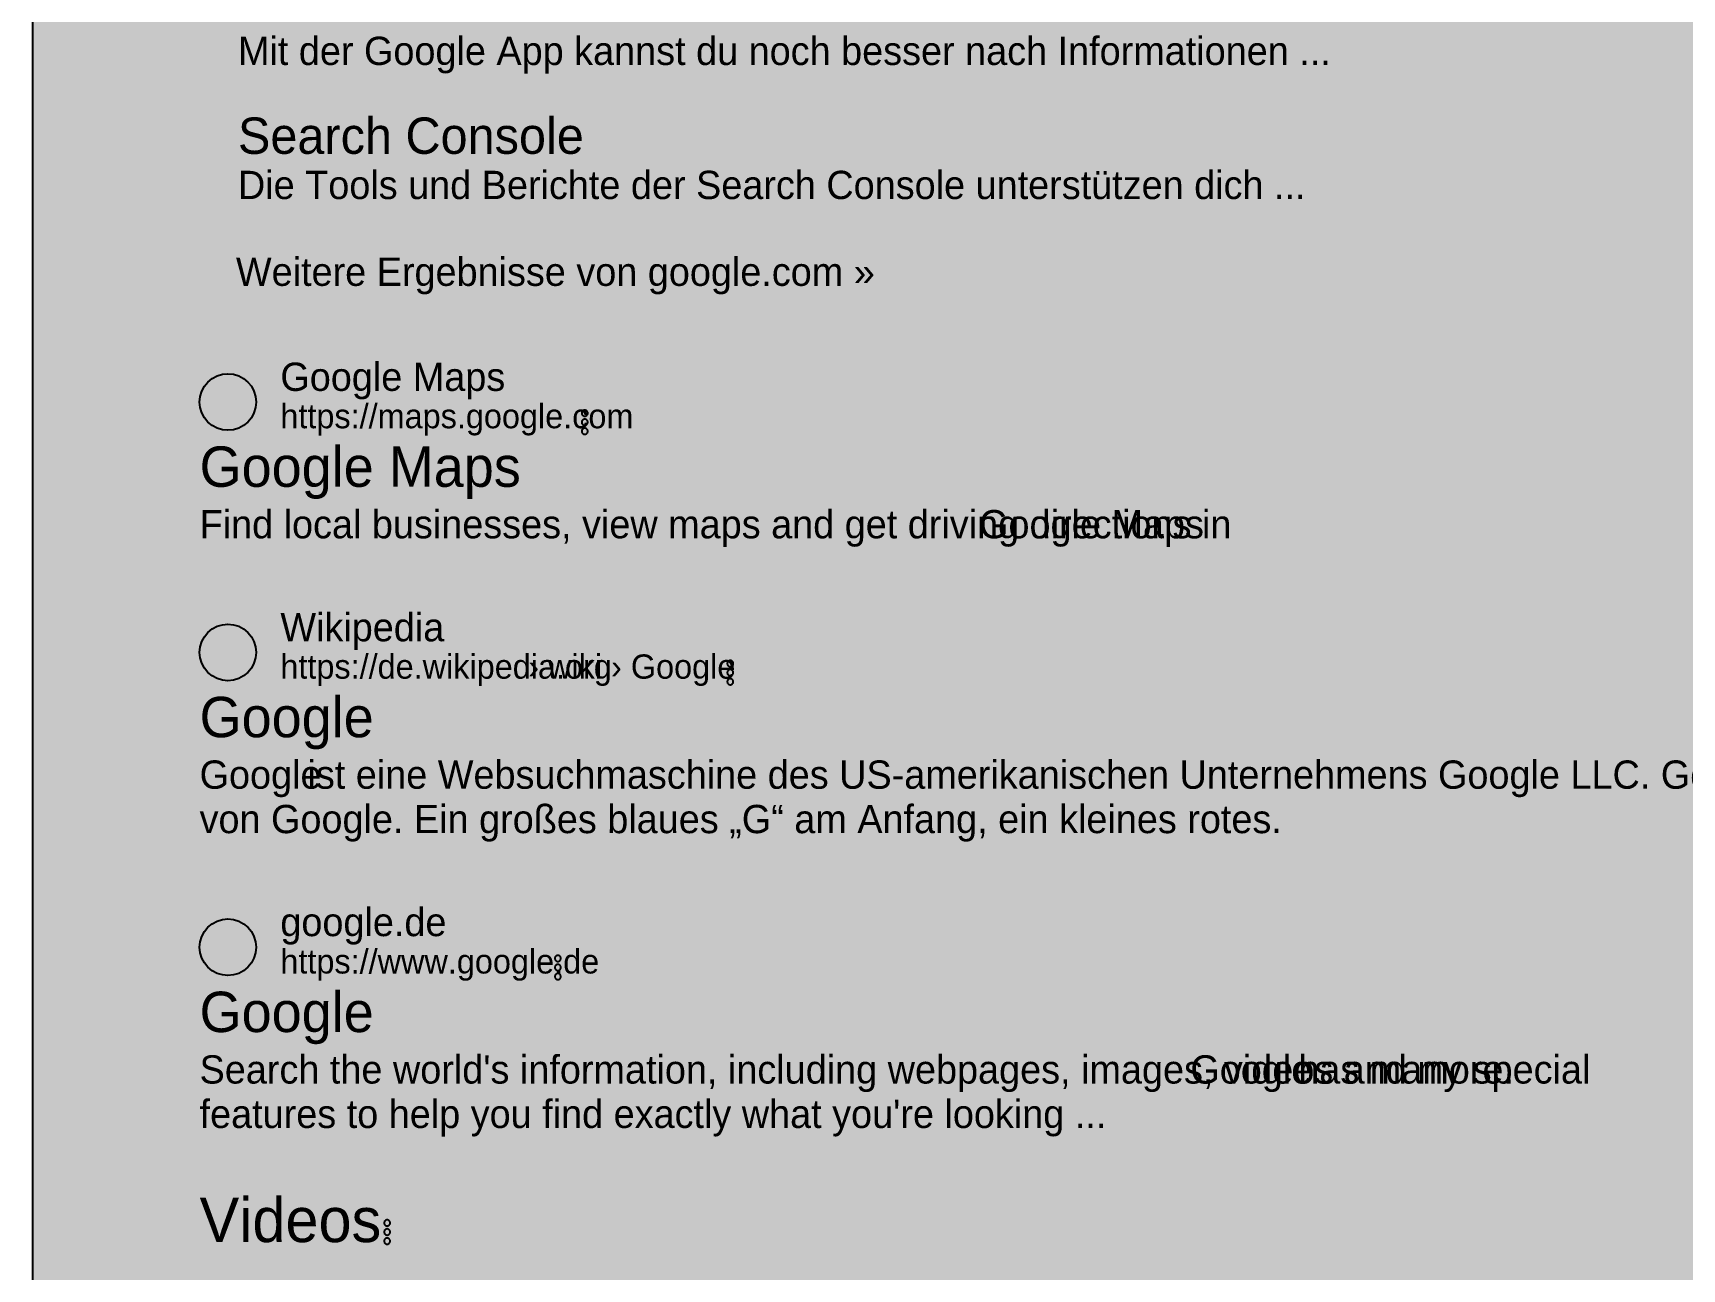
# Model space of a CAD drawing. Extents: x 0 to 1265, y 1 to 2486.
# Drawn here: x 0 to 817, y 1274 to 1886 of the extents above; entities that cross this region are included whole.
import ezdxf

# ---------------------------------------------------------------- set-up
doc = ezdxf.new("R2010")
doc.units = 0

msp = doc.modelspace()

# ---------------------------------------------------------------- hatches: boundary and pattern name
at = {"true_color": 0x1f1f1f}
msp.add_hatch(color=256, dxfattribs=at).paths.add_polyline_path([(0, 2486), (1265, 2486), (1265, 0.66), (0, 0.66)], flags=0)
at = {"true_color": 0xffffff}
for points in [[(96.5, 1717.66), (96.5, 1717.66), (96.5, 1717.66), (99.23, 1717.39), (101.86, 1716.59), (104.28, 1715.3), (106.4, 1713.56), (108.14, 1711.43), (109.43, 1709.01), (110.23, 1706.39), (110.5, 1703.66), (110.5, 1703.66), (110.5, 1703.66), (110.23, 1700.92), (109.43, 1698.3), (108.14, 1695.88), (106.4, 1693.76), (104.28, 1692.02), (101.86, 1690.72), (99.23, 1689.93), (96.5, 1689.66), (96.5, 1689.66), (96.5, 1689.66), (93.77, 1689.93), (91.14, 1690.72), (88.72, 1692.02), (86.6, 1693.76), (84.86, 1695.88), (83.57, 1698.3), (82.77, 1700.92), (82.5, 1703.66), (82.5, 1703.66), (82.5, 1703.66), (82.77, 1706.39), (83.57, 1709.01), (84.86, 1711.43), (86.6, 1713.56), (88.72, 1715.3), (91.14, 1716.59), (93.77, 1717.39), (96.5, 1717.66)], [(96.5, 1593.66), (96.5, 1593.66), (96.5, 1593.66), (99.23, 1593.39), (101.86, 1592.59), (104.28, 1591.3), (106.4, 1589.56), (108.14, 1587.43), (109.43, 1585.01), (110.23, 1582.39), (110.5, 1579.66), (110.5, 1579.66), (110.5, 1579.66), (110.23, 1576.92), (109.43, 1574.3), (108.14, 1571.88), (106.4, 1569.76), (104.28, 1568.02), (101.86, 1566.72), (99.23, 1565.93), (96.5, 1565.66), (96.5, 1565.66), (96.5, 1565.66), (93.77, 1565.93), (91.14, 1566.72), (88.72, 1568.02), (86.6, 1569.76), (84.86, 1571.88), (83.57, 1574.3), (82.77, 1576.92), (82.5, 1579.66), (82.5, 1579.66), (82.5, 1579.66), (82.77, 1582.39), (83.57, 1585.01), (84.86, 1587.43), (86.6, 1589.56), (88.72, 1591.3), (91.14, 1592.59), (93.77, 1593.39), (96.5, 1593.66)], [(96.5, 1447.66), (96.5, 1447.66), (96.5, 1447.66), (99.23, 1447.39), (101.86, 1446.59), (104.28, 1445.3), (106.4, 1443.56), (108.14, 1441.43), (109.43, 1439.01), (110.23, 1436.39), (110.5, 1433.66), (110.5, 1433.66), (110.5, 1433.66), (110.23, 1430.92), (109.43, 1428.3), (108.14, 1425.88), (106.4, 1423.76), (104.28, 1422.02), (101.86, 1420.72), (99.23, 1419.93), (96.5, 1419.66), (96.5, 1419.66), (96.5, 1419.66), (93.77, 1419.93), (91.14, 1420.72), (88.72, 1422.02), (86.6, 1423.76), (84.86, 1425.88), (83.57, 1428.3), (82.77, 1430.92), (82.5, 1433.66), (82.5, 1433.66), (82.5, 1433.66), (82.77, 1436.39), (83.57, 1439.01), (84.86, 1441.43), (86.6, 1443.56), (88.72, 1445.3), (91.14, 1446.59), (93.77, 1447.39), (96.5, 1447.66)]]:
    msp.add_hatch(color=256, dxfattribs=at).paths.add_polyline_path(points, flags=0)
at = {"true_color": 0x9aa0a6}
h = msp.add_hatch(color=256, dxfattribs=at)
h.paths.add_polyline_path([(273.23, 1696.66), (273.38, 1696.66), (273.53, 1696.69), (273.67, 1696.72), (273.81, 1696.77), (273.94, 1696.83), (274.07, 1696.91), (274.18, 1697), (274.29, 1697.1), (274.39, 1697.21), (274.48, 1697.32), (274.56, 1697.45), (274.62, 1697.58), (274.67, 1697.72), (274.71, 1697.86), (274.73, 1698.01), (274.73, 1698.16), (274.73, 1698.3), (274.71, 1698.45), (274.67, 1698.59), (274.62, 1698.73), (274.56, 1698.86), (274.48, 1698.99), (274.39, 1699.11), (274.29, 1699.22), (274.18, 1699.31), (274.07, 1699.4), (273.94, 1699.48), (273.81, 1699.54), (273.67, 1699.59), (273.53, 1699.63), (273.38, 1699.65), (273.23, 1699.66), (273.09, 1699.65), (272.94, 1699.63), (272.8, 1699.59), (272.66, 1699.54), (272.53, 1699.48), (272.4, 1699.4), (272.28, 1699.31), (272.17, 1699.22), (272.08, 1699.11), (271.99, 1698.99), (271.91, 1698.86), (271.85, 1698.73), (271.8, 1698.59), (271.76, 1698.45), (271.74, 1698.3), (271.73, 1698.16), (271.74, 1698.01), (271.76, 1697.86), (271.8, 1697.72), (271.85, 1697.58), (271.91, 1697.45), (271.99, 1697.32), (272.08, 1697.21), (272.17, 1697.1), (272.28, 1697), (272.4, 1696.91), (272.53, 1696.83), (272.66, 1696.77), (272.8, 1696.72), (272.94, 1696.69), (273.09, 1696.66), (273.23, 1696.66)], flags=0)
h.paths.add_polyline_path([(273.23, 1695.16), (273.09, 1695.15), (272.94, 1695.13), (272.8, 1695.09), (272.66, 1695.04), (272.53, 1694.98), (272.4, 1694.9), (272.28, 1694.81), (272.17, 1694.72), (272.08, 1694.61), (271.99, 1694.49), (271.91, 1694.36), (271.85, 1694.23), (271.8, 1694.09), (271.76, 1693.95), (271.74, 1693.8), (271.73, 1693.66), (271.74, 1693.51), (271.76, 1693.36), (271.8, 1693.22), (271.85, 1693.08), (271.91, 1692.95), (271.99, 1692.82), (272.08, 1692.71), (272.17, 1692.6), (272.28, 1692.5), (272.4, 1692.41), (272.53, 1692.33), (272.66, 1692.27), (272.8, 1692.22), (272.94, 1692.19), (273.09, 1692.16), (273.23, 1692.16), (273.38, 1692.16), (273.53, 1692.19), (273.67, 1692.22), (273.81, 1692.27), (273.94, 1692.33), (274.07, 1692.41), (274.18, 1692.5), (274.29, 1692.6), (274.39, 1692.71), (274.48, 1692.82), (274.56, 1692.95), (274.62, 1693.08), (274.67, 1693.22), (274.71, 1693.36), (274.73, 1693.51), (274.73, 1693.66), (274.73, 1693.8), (274.71, 1693.95), (274.67, 1694.09), (274.62, 1694.23), (274.56, 1694.36), (274.48, 1694.49), (274.39, 1694.61), (274.29, 1694.72), (274.18, 1694.81), (274.07, 1694.9), (273.94, 1694.98), (273.81, 1695.04), (273.67, 1695.09), (273.53, 1695.13), (273.38, 1695.15), (273.23, 1695.16)], flags=0)
h.paths.add_polyline_path([(273.23, 1690.66), (273.09, 1690.65), (272.94, 1690.63), (272.8, 1690.59), (272.66, 1690.54), (272.53, 1690.48), (272.4, 1690.4), (272.28, 1690.31), (272.17, 1690.22), (272.08, 1690.11), (271.99, 1689.99), (271.91, 1689.86), (271.85, 1689.73), (271.8, 1689.59), (271.76, 1689.45), (271.74, 1689.3), (271.73, 1689.16), (271.74, 1689.01), (271.76, 1688.86), (271.8, 1688.72), (271.85, 1688.58), (271.91, 1688.45), (271.99, 1688.32), (272.08, 1688.21), (272.17, 1688.1), (272.28, 1688), (272.4, 1687.91), (272.53, 1687.83), (272.66, 1687.77), (272.8, 1687.72), (272.94, 1687.69), (273.09, 1687.66), (273.23, 1687.66), (273.38, 1687.66), (273.53, 1687.69), (273.67, 1687.72), (273.81, 1687.77), (273.94, 1687.83), (274.07, 1687.91), (274.18, 1688), (274.29, 1688.1), (274.39, 1688.21), (274.48, 1688.32), (274.56, 1688.45), (274.62, 1688.58), (274.67, 1688.72), (274.71, 1688.86), (274.73, 1689.01), (274.73, 1689.16), (274.73, 1689.3), (274.71, 1689.45), (274.67, 1689.59), (274.62, 1689.73), (274.56, 1689.86), (274.48, 1689.99), (274.39, 1690.11), (274.29, 1690.22), (274.18, 1690.31), (274.07, 1690.4), (273.94, 1690.48), (273.81, 1690.54), (273.67, 1690.59), (273.53, 1690.63), (273.38, 1690.65), (273.23, 1690.66)], flags=0)
h = msp.add_hatch(color=256, dxfattribs=at)
h.paths.add_polyline_path([(345.28, 1572.66), (345.43, 1572.66), (345.57, 1572.69), (345.72, 1572.72), (345.85, 1572.77), (345.99, 1572.83), (346.11, 1572.91), (346.23, 1573), (346.34, 1573.1), (346.44, 1573.21), (346.53, 1573.32), (346.6, 1573.45), (346.67, 1573.58), (346.72, 1573.72), (346.75, 1573.86), (346.77, 1574.01), (346.78, 1574.16), (346.77, 1574.3), (346.75, 1574.45), (346.72, 1574.59), (346.67, 1574.73), (346.6, 1574.86), (346.53, 1574.99), (346.44, 1575.11), (346.34, 1575.22), (346.23, 1575.31), (346.11, 1575.4), (345.99, 1575.48), (345.85, 1575.54), (345.72, 1575.59), (345.57, 1575.63), (345.43, 1575.65), (345.28, 1575.66), (345.13, 1575.65), (344.99, 1575.63), (344.85, 1575.59), (344.71, 1575.54), (344.57, 1575.48), (344.45, 1575.4), (344.33, 1575.31), (344.22, 1575.22), (344.12, 1575.11), (344.04, 1574.99), (343.96, 1574.86), (343.9, 1574.73), (343.85, 1574.59), (343.81, 1574.45), (343.79, 1574.3), (343.78, 1574.16), (343.79, 1574.01), (343.81, 1573.86), (343.85, 1573.72), (343.9, 1573.58), (343.96, 1573.45), (344.04, 1573.32), (344.12, 1573.21), (344.22, 1573.1), (344.33, 1573), (344.45, 1572.91), (344.57, 1572.83), (344.71, 1572.77), (344.85, 1572.72), (344.99, 1572.69), (345.13, 1572.66), (345.28, 1572.66)], flags=0)
h.paths.add_polyline_path([(345.28, 1571.16), (345.13, 1571.15), (344.99, 1571.13), (344.85, 1571.09), (344.71, 1571.04), (344.57, 1570.98), (344.45, 1570.9), (344.33, 1570.81), (344.22, 1570.72), (344.12, 1570.61), (344.04, 1570.49), (343.96, 1570.36), (343.9, 1570.23), (343.85, 1570.09), (343.81, 1569.95), (343.79, 1569.8), (343.78, 1569.66), (343.79, 1569.51), (343.81, 1569.36), (343.85, 1569.22), (343.9, 1569.08), (343.96, 1568.95), (344.04, 1568.82), (344.12, 1568.71), (344.22, 1568.6), (344.33, 1568.5), (344.45, 1568.41), (344.57, 1568.33), (344.71, 1568.27), (344.85, 1568.22), (344.99, 1568.19), (345.13, 1568.16), (345.28, 1568.16), (345.43, 1568.16), (345.57, 1568.19), (345.72, 1568.22), (345.85, 1568.27), (345.99, 1568.33), (346.11, 1568.41), (346.23, 1568.5), (346.34, 1568.6), (346.44, 1568.71), (346.53, 1568.82), (346.6, 1568.95), (346.67, 1569.08), (346.72, 1569.22), (346.75, 1569.36), (346.77, 1569.51), (346.78, 1569.66), (346.77, 1569.8), (346.75, 1569.95), (346.72, 1570.09), (346.67, 1570.23), (346.6, 1570.36), (346.53, 1570.49), (346.44, 1570.61), (346.34, 1570.72), (346.23, 1570.81), (346.11, 1570.9), (345.99, 1570.98), (345.85, 1571.04), (345.72, 1571.09), (345.57, 1571.13), (345.43, 1571.15), (345.28, 1571.16)], flags=0)
h.paths.add_polyline_path([(345.28, 1566.66), (345.13, 1566.65), (344.99, 1566.63), (344.85, 1566.59), (344.71, 1566.54), (344.57, 1566.48), (344.45, 1566.4), (344.33, 1566.31), (344.22, 1566.22), (344.12, 1566.11), (344.04, 1565.99), (343.96, 1565.86), (343.9, 1565.73), (343.85, 1565.59), (343.81, 1565.45), (343.79, 1565.3), (343.78, 1565.16), (343.79, 1565.01), (343.81, 1564.86), (343.85, 1564.72), (343.9, 1564.58), (343.96, 1564.45), (344.04, 1564.32), (344.12, 1564.21), (344.22, 1564.1), (344.33, 1564), (344.45, 1563.91), (344.57, 1563.83), (344.71, 1563.77), (344.85, 1563.72), (344.99, 1563.69), (345.13, 1563.66), (345.28, 1563.66), (345.43, 1563.66), (345.57, 1563.69), (345.72, 1563.72), (345.85, 1563.77), (345.99, 1563.83), (346.11, 1563.91), (346.23, 1564), (346.34, 1564.1), (346.44, 1564.21), (346.53, 1564.32), (346.6, 1564.45), (346.67, 1564.58), (346.72, 1564.72), (346.75, 1564.86), (346.77, 1565.01), (346.78, 1565.16), (346.77, 1565.3), (346.75, 1565.45), (346.72, 1565.59), (346.67, 1565.73), (346.6, 1565.86), (346.53, 1565.99), (346.44, 1566.11), (346.34, 1566.22), (346.23, 1566.31), (346.11, 1566.4), (345.99, 1566.48), (345.85, 1566.54), (345.72, 1566.59), (345.57, 1566.63), (345.43, 1566.65), (345.28, 1566.66)], flags=0)
h = msp.add_hatch(color=256, dxfattribs=at)
h.paths.add_polyline_path([(259.91, 1426.66), (260.05, 1426.66), (260.2, 1426.69), (260.34, 1426.72), (260.48, 1426.77), (260.61, 1426.83), (260.74, 1426.91), (260.86, 1427), (260.97, 1427.1), (261.06, 1427.21), (261.15, 1427.32), (261.23, 1427.45), (261.29, 1427.58), (261.34, 1427.72), (261.38, 1427.86), (261.4, 1428.01), (261.41, 1428.16), (261.4, 1428.3), (261.38, 1428.45), (261.34, 1428.59), (261.29, 1428.73), (261.23, 1428.86), (261.15, 1428.99), (261.06, 1429.11), (260.97, 1429.22), (260.86, 1429.31), (260.74, 1429.4), (260.61, 1429.48), (260.48, 1429.54), (260.34, 1429.59), (260.2, 1429.63), (260.05, 1429.65), (259.91, 1429.66), (259.76, 1429.65), (259.61, 1429.63), (259.47, 1429.59), (259.33, 1429.54), (259.2, 1429.48), (259.07, 1429.4), (258.96, 1429.31), (258.85, 1429.22), (258.75, 1429.11), (258.66, 1428.99), (258.58, 1428.86), (258.52, 1428.73), (258.47, 1428.59), (258.44, 1428.45), (258.41, 1428.3), (258.41, 1428.16), (258.41, 1428.01), (258.44, 1427.86), (258.47, 1427.72), (258.52, 1427.58), (258.58, 1427.45), (258.66, 1427.32), (258.75, 1427.21), (258.85, 1427.1), (258.96, 1427), (259.07, 1426.91), (259.2, 1426.83), (259.33, 1426.77), (259.47, 1426.72), (259.61, 1426.69), (259.76, 1426.66), (259.91, 1426.66)], flags=0)
h.paths.add_polyline_path([(259.91, 1425.16), (259.76, 1425.15), (259.61, 1425.13), (259.47, 1425.09), (259.33, 1425.04), (259.2, 1424.98), (259.07, 1424.9), (258.96, 1424.81), (258.85, 1424.72), (258.75, 1424.61), (258.66, 1424.49), (258.58, 1424.36), (258.52, 1424.23), (258.47, 1424.09), (258.44, 1423.95), (258.41, 1423.8), (258.41, 1423.66), (258.41, 1423.51), (258.44, 1423.36), (258.47, 1423.22), (258.52, 1423.08), (258.58, 1422.95), (258.66, 1422.82), (258.75, 1422.71), (258.85, 1422.6), (258.96, 1422.5), (259.07, 1422.41), (259.2, 1422.33), (259.33, 1422.27), (259.47, 1422.22), (259.61, 1422.19), (259.76, 1422.16), (259.91, 1422.16), (260.05, 1422.16), (260.2, 1422.19), (260.34, 1422.22), (260.48, 1422.27), (260.61, 1422.33), (260.74, 1422.41), (260.86, 1422.5), (260.97, 1422.6), (261.06, 1422.71), (261.15, 1422.82), (261.23, 1422.95), (261.29, 1423.08), (261.34, 1423.22), (261.38, 1423.36), (261.4, 1423.51), (261.41, 1423.66), (261.4, 1423.8), (261.38, 1423.95), (261.34, 1424.09), (261.29, 1424.23), (261.23, 1424.36), (261.15, 1424.49), (261.06, 1424.61), (260.97, 1424.72), (260.86, 1424.81), (260.74, 1424.9), (260.61, 1424.98), (260.48, 1425.04), (260.34, 1425.09), (260.2, 1425.13), (260.05, 1425.15), (259.91, 1425.16)], flags=0)
h.paths.add_polyline_path([(259.91, 1420.66), (259.76, 1420.65), (259.61, 1420.63), (259.47, 1420.59), (259.33, 1420.54), (259.2, 1420.48), (259.07, 1420.4), (258.96, 1420.31), (258.85, 1420.22), (258.75, 1420.11), (258.66, 1419.99), (258.58, 1419.86), (258.52, 1419.73), (258.47, 1419.59), (258.44, 1419.45), (258.41, 1419.3), (258.41, 1419.16), (258.41, 1419.01), (258.44, 1418.86), (258.47, 1418.72), (258.52, 1418.58), (258.58, 1418.45), (258.66, 1418.32), (258.75, 1418.21), (258.85, 1418.1), (258.96, 1418), (259.07, 1417.91), (259.2, 1417.83), (259.33, 1417.77), (259.47, 1417.72), (259.61, 1417.69), (259.76, 1417.66), (259.91, 1417.66), (260.05, 1417.66), (260.2, 1417.69), (260.34, 1417.72), (260.48, 1417.77), (260.61, 1417.83), (260.74, 1417.91), (260.86, 1418), (260.97, 1418.1), (261.06, 1418.21), (261.15, 1418.32), (261.23, 1418.45), (261.29, 1418.58), (261.34, 1418.72), (261.38, 1418.86), (261.4, 1419.01), (261.41, 1419.16), (261.4, 1419.3), (261.38, 1419.45), (261.34, 1419.59), (261.29, 1419.73), (261.23, 1419.86), (261.15, 1419.99), (261.06, 1420.11), (260.97, 1420.22), (260.86, 1420.31), (260.74, 1420.4), (260.61, 1420.48), (260.48, 1420.54), (260.34, 1420.59), (260.2, 1420.63), (260.05, 1420.65), (259.91, 1420.66)], flags=0)
h = msp.add_hatch(color=256, dxfattribs=at)
h.paths.add_polyline_path([(175.38, 1295.66), (175.52, 1295.66), (175.67, 1295.69), (175.81, 1295.72), (175.95, 1295.77), (176.08, 1295.83), (176.21, 1295.91), (176.33, 1296), (176.43, 1296.1), (176.53, 1296.21), (176.62, 1296.32), (176.7, 1296.45), (176.76, 1296.58), (176.81, 1296.72), (176.85, 1296.86), (176.87, 1297.01), (176.88, 1297.16), (176.87, 1297.3), (176.85, 1297.45), (176.81, 1297.59), (176.76, 1297.73), (176.7, 1297.86), (176.62, 1297.99), (176.53, 1298.11), (176.43, 1298.22), (176.33, 1298.31), (176.21, 1298.4), (176.08, 1298.48), (175.95, 1298.54), (175.81, 1298.59), (175.67, 1298.63), (175.52, 1298.65), (175.38, 1298.66), (175.23, 1298.65), (175.08, 1298.63), (174.94, 1298.59), (174.8, 1298.54), (174.67, 1298.48), (174.54, 1298.4), (174.42, 1298.31), (174.32, 1298.22), (174.22, 1298.11), (174.13, 1297.99), (174.05, 1297.86), (173.99, 1297.73), (173.94, 1297.59), (173.9, 1297.45), (173.88, 1297.3), (173.88, 1297.16), (173.88, 1297.01), (173.9, 1296.86), (173.94, 1296.72), (173.99, 1296.58), (174.05, 1296.45), (174.13, 1296.32), (174.22, 1296.21), (174.32, 1296.1), (174.42, 1296), (174.54, 1295.91), (174.67, 1295.83), (174.8, 1295.77), (174.94, 1295.72), (175.08, 1295.69), (175.23, 1295.66), (175.38, 1295.66)], flags=0)
h.paths.add_polyline_path([(175.38, 1294.16), (175.23, 1294.15), (175.08, 1294.13), (174.94, 1294.09), (174.8, 1294.04), (174.67, 1293.98), (174.54, 1293.9), (174.42, 1293.81), (174.32, 1293.72), (174.22, 1293.61), (174.13, 1293.49), (174.05, 1293.36), (173.99, 1293.23), (173.94, 1293.09), (173.9, 1292.95), (173.88, 1292.8), (173.88, 1292.66), (173.88, 1292.51), (173.9, 1292.36), (173.94, 1292.22), (173.99, 1292.08), (174.05, 1291.95), (174.13, 1291.82), (174.22, 1291.71), (174.32, 1291.6), (174.42, 1291.5), (174.54, 1291.41), (174.67, 1291.33), (174.8, 1291.27), (174.94, 1291.22), (175.08, 1291.19), (175.23, 1291.16), (175.38, 1291.16), (175.52, 1291.16), (175.67, 1291.19), (175.81, 1291.22), (175.95, 1291.27), (176.08, 1291.33), (176.21, 1291.41), (176.33, 1291.5), (176.43, 1291.6), (176.53, 1291.71), (176.62, 1291.82), (176.7, 1291.95), (176.76, 1292.08), (176.81, 1292.22), (176.85, 1292.36), (176.87, 1292.51), (176.88, 1292.66), (176.87, 1292.8), (176.85, 1292.95), (176.81, 1293.09), (176.76, 1293.23), (176.7, 1293.36), (176.62, 1293.49), (176.53, 1293.61), (176.43, 1293.72), (176.33, 1293.81), (176.21, 1293.9), (176.08, 1293.98), (175.95, 1294.04), (175.81, 1294.09), (175.67, 1294.13), (175.52, 1294.15), (175.38, 1294.16)], flags=0)
h.paths.add_polyline_path([(175.38, 1289.66), (175.23, 1289.65), (175.08, 1289.63), (174.94, 1289.59), (174.8, 1289.54), (174.67, 1289.48), (174.54, 1289.4), (174.42, 1289.31), (174.32, 1289.22), (174.22, 1289.11), (174.13, 1288.99), (174.05, 1288.86), (173.99, 1288.73), (173.94, 1288.59), (173.9, 1288.45), (173.88, 1288.3), (173.88, 1288.16), (173.88, 1288.01), (173.9, 1287.86), (173.94, 1287.72), (173.99, 1287.58), (174.05, 1287.45), (174.13, 1287.32), (174.22, 1287.21), (174.32, 1287.1), (174.42, 1287), (174.54, 1286.91), (174.67, 1286.83), (174.8, 1286.77), (174.94, 1286.72), (175.08, 1286.69), (175.23, 1286.66), (175.38, 1286.66), (175.52, 1286.66), (175.67, 1286.69), (175.81, 1286.72), (175.95, 1286.77), (176.08, 1286.83), (176.21, 1286.91), (176.33, 1287), (176.43, 1287.1), (176.53, 1287.21), (176.62, 1287.32), (176.7, 1287.45), (176.76, 1287.58), (176.81, 1287.72), (176.85, 1287.86), (176.87, 1288.01), (176.88, 1288.16), (176.87, 1288.3), (176.85, 1288.45), (176.81, 1288.59), (176.76, 1288.73), (176.7, 1288.86), (176.62, 1288.99), (176.53, 1289.11), (176.43, 1289.22), (176.33, 1289.31), (176.21, 1289.4), (176.08, 1289.48), (175.95, 1289.54), (175.81, 1289.59), (175.67, 1289.63), (175.52, 1289.65), (175.38, 1289.66)], flags=0)

# ---------------------------------------------------------------- linework, layer by layer
at = {"true_color": 0x1f1f1f}
msp.add_lwpolyline([(0, 2486), (1265, 2486), (1265, 0.66), (0, 0.66)], close=True, dxfattribs=at)
at = {"true_color": 0x444746}
for points in [[(96.5, 1717.66), (96.5, 1717.66), (96.5, 1717.66), (99.23, 1717.39), (101.86, 1716.59), (104.28, 1715.3), (106.4, 1713.56), (108.14, 1711.43), (109.43, 1709.01), (110.23, 1706.39), (110.5, 1703.66), (110.5, 1703.66), (110.5, 1703.66), (110.23, 1700.92), (109.43, 1698.3), (108.14, 1695.88), (106.4, 1693.76), (104.28, 1692.02), (101.86, 1690.72), (99.23, 1689.93), (96.5, 1689.66), (96.5, 1689.66), (96.5, 1689.66), (93.77, 1689.93), (91.14, 1690.72), (88.72, 1692.02), (86.6, 1693.76), (84.86, 1695.88), (83.57, 1698.3), (82.77, 1700.92), (82.5, 1703.66), (82.5, 1703.66), (82.5, 1703.66), (82.77, 1706.39), (83.57, 1709.01), (84.86, 1711.43), (86.6, 1713.56), (88.72, 1715.3), (91.14, 1716.59), (93.77, 1717.39), (96.5, 1717.66)], [(96.5, 1593.66), (96.5, 1593.66), (96.5, 1593.66), (99.23, 1593.39), (101.86, 1592.59), (104.28, 1591.3), (106.4, 1589.56), (108.14, 1587.43), (109.43, 1585.01), (110.23, 1582.39), (110.5, 1579.66), (110.5, 1579.66), (110.5, 1579.66), (110.23, 1576.92), (109.43, 1574.3), (108.14, 1571.88), (106.4, 1569.76), (104.28, 1568.02), (101.86, 1566.72), (99.23, 1565.93), (96.5, 1565.66), (96.5, 1565.66), (96.5, 1565.66), (93.77, 1565.93), (91.14, 1566.72), (88.72, 1568.02), (86.6, 1569.76), (84.86, 1571.88), (83.57, 1574.3), (82.77, 1576.92), (82.5, 1579.66), (82.5, 1579.66), (82.5, 1579.66), (82.77, 1582.39), (83.57, 1585.01), (84.86, 1587.43), (86.6, 1589.56), (88.72, 1591.3), (91.14, 1592.59), (93.77, 1593.39), (96.5, 1593.66)], [(96.5, 1447.66), (96.5, 1447.66), (96.5, 1447.66), (99.23, 1447.39), (101.86, 1446.59), (104.28, 1445.3), (106.4, 1443.56), (108.14, 1441.43), (109.43, 1439.01), (110.23, 1436.39), (110.5, 1433.66), (110.5, 1433.66), (110.5, 1433.66), (110.23, 1430.92), (109.43, 1428.3), (108.14, 1425.88), (106.4, 1423.76), (104.28, 1422.02), (101.86, 1420.72), (99.23, 1419.93), (96.5, 1419.66), (96.5, 1419.66), (96.5, 1419.66), (93.77, 1419.93), (91.14, 1420.72), (88.72, 1422.02), (86.6, 1423.76), (84.86, 1425.88), (83.57, 1428.3), (82.77, 1430.92), (82.5, 1433.66), (82.5, 1433.66), (82.5, 1433.66), (82.77, 1436.39), (83.57, 1439.01), (84.86, 1441.43), (86.6, 1443.56), (88.72, 1445.3), (91.14, 1446.59), (93.77, 1447.39), (96.5, 1447.66)]]:
    msp.add_lwpolyline(points, close=True, dxfattribs=at)
at = {"true_color": 0x9aa0a6}
for points in [[(273.23, 1696.66), (273.38, 1696.66), (273.53, 1696.69), (273.67, 1696.72), (273.81, 1696.77), (273.94, 1696.83), (274.07, 1696.91), (274.18, 1697), (274.29, 1697.1), (274.39, 1697.21), (274.48, 1697.32), (274.56, 1697.45), (274.62, 1697.58), (274.67, 1697.72), (274.71, 1697.86), (274.73, 1698.01), (274.73, 1698.16), (274.73, 1698.3), (274.71, 1698.45), (274.67, 1698.59), (274.62, 1698.73), (274.56, 1698.86), (274.48, 1698.99), (274.39, 1699.11), (274.29, 1699.22), (274.18, 1699.31), (274.07, 1699.4), (273.94, 1699.48), (273.81, 1699.54), (273.67, 1699.59), (273.53, 1699.63), (273.38, 1699.65), (273.23, 1699.66), (273.09, 1699.65), (272.94, 1699.63), (272.8, 1699.59), (272.66, 1699.54), (272.53, 1699.48), (272.4, 1699.4), (272.28, 1699.31), (272.17, 1699.22), (272.08, 1699.11), (271.99, 1698.99), (271.91, 1698.86), (271.85, 1698.73), (271.8, 1698.59), (271.76, 1698.45), (271.74, 1698.3), (271.73, 1698.16), (271.74, 1698.01), (271.76, 1697.86), (271.8, 1697.72), (271.85, 1697.58), (271.91, 1697.45), (271.99, 1697.32), (272.08, 1697.21), (272.17, 1697.1), (272.28, 1697), (272.4, 1696.91), (272.53, 1696.83), (272.66, 1696.77), (272.8, 1696.72), (272.94, 1696.69), (273.09, 1696.66), (273.23, 1696.66)], [(273.23, 1695.16), (273.09, 1695.15), (272.94, 1695.13), (272.8, 1695.09), (272.66, 1695.04), (272.53, 1694.98), (272.4, 1694.9), (272.28, 1694.81), (272.17, 1694.72), (272.08, 1694.61), (271.99, 1694.49), (271.91, 1694.36), (271.85, 1694.23), (271.8, 1694.09), (271.76, 1693.95), (271.74, 1693.8), (271.73, 1693.66), (271.74, 1693.51), (271.76, 1693.36), (271.8, 1693.22), (271.85, 1693.08), (271.91, 1692.95), (271.99, 1692.82), (272.08, 1692.71), (272.17, 1692.6), (272.28, 1692.5), (272.4, 1692.41), (272.53, 1692.33), (272.66, 1692.27), (272.8, 1692.22), (272.94, 1692.19), (273.09, 1692.16), (273.23, 1692.16), (273.38, 1692.16), (273.53, 1692.19), (273.67, 1692.22), (273.81, 1692.27), (273.94, 1692.33), (274.07, 1692.41), (274.18, 1692.5), (274.29, 1692.6), (274.39, 1692.71), (274.48, 1692.82), (274.56, 1692.95), (274.62, 1693.08), (274.67, 1693.22), (274.71, 1693.36), (274.73, 1693.51), (274.73, 1693.66), (274.73, 1693.8), (274.71, 1693.95), (274.67, 1694.09), (274.62, 1694.23), (274.56, 1694.36), (274.48, 1694.49), (274.39, 1694.61), (274.29, 1694.72), (274.18, 1694.81), (274.07, 1694.9), (273.94, 1694.98), (273.81, 1695.04), (273.67, 1695.09), (273.53, 1695.13), (273.38, 1695.15), (273.23, 1695.16)], [(273.23, 1690.66), (273.09, 1690.65), (272.94, 1690.63), (272.8, 1690.59), (272.66, 1690.54), (272.53, 1690.48), (272.4, 1690.4), (272.28, 1690.31), (272.17, 1690.22), (272.08, 1690.11), (271.99, 1689.99), (271.91, 1689.86), (271.85, 1689.73), (271.8, 1689.59), (271.76, 1689.45), (271.74, 1689.3), (271.73, 1689.16), (271.74, 1689.01), (271.76, 1688.86), (271.8, 1688.72), (271.85, 1688.58), (271.91, 1688.45), (271.99, 1688.32), (272.08, 1688.21), (272.17, 1688.1), (272.28, 1688), (272.4, 1687.91), (272.53, 1687.83), (272.66, 1687.77), (272.8, 1687.72), (272.94, 1687.69), (273.09, 1687.66), (273.23, 1687.66), (273.38, 1687.66), (273.53, 1687.69), (273.67, 1687.72), (273.81, 1687.77), (273.94, 1687.83), (274.07, 1687.91), (274.18, 1688), (274.29, 1688.1), (274.39, 1688.21), (274.48, 1688.32), (274.56, 1688.45), (274.62, 1688.58), (274.67, 1688.72), (274.71, 1688.86), (274.73, 1689.01), (274.73, 1689.16), (274.73, 1689.3), (274.71, 1689.45), (274.67, 1689.59), (274.62, 1689.73), (274.56, 1689.86), (274.48, 1689.99), (274.39, 1690.11), (274.29, 1690.22), (274.18, 1690.31), (274.07, 1690.4), (273.94, 1690.48), (273.81, 1690.54), (273.67, 1690.59), (273.53, 1690.63), (273.38, 1690.65), (273.23, 1690.66)], [(345.28, 1572.66), (345.43, 1572.66), (345.57, 1572.69), (345.72, 1572.72), (345.85, 1572.77), (345.99, 1572.83), (346.11, 1572.91), (346.23, 1573), (346.34, 1573.1), (346.44, 1573.21), (346.53, 1573.32), (346.6, 1573.45), (346.67, 1573.58), (346.72, 1573.72), (346.75, 1573.86), (346.77, 1574.01), (346.78, 1574.16), (346.77, 1574.3), (346.75, 1574.45), (346.72, 1574.59), (346.67, 1574.73), (346.6, 1574.86), (346.53, 1574.99), (346.44, 1575.11), (346.34, 1575.22), (346.23, 1575.31), (346.11, 1575.4), (345.99, 1575.48), (345.85, 1575.54), (345.72, 1575.59), (345.57, 1575.63), (345.43, 1575.65), (345.28, 1575.66), (345.13, 1575.65), (344.99, 1575.63), (344.85, 1575.59), (344.71, 1575.54), (344.57, 1575.48), (344.45, 1575.4), (344.33, 1575.31), (344.22, 1575.22), (344.12, 1575.11), (344.04, 1574.99), (343.96, 1574.86), (343.9, 1574.73), (343.85, 1574.59), (343.81, 1574.45), (343.79, 1574.3), (343.78, 1574.16), (343.79, 1574.01), (343.81, 1573.86), (343.85, 1573.72), (343.9, 1573.58), (343.96, 1573.45), (344.04, 1573.32), (344.12, 1573.21), (344.22, 1573.1), (344.33, 1573), (344.45, 1572.91), (344.57, 1572.83), (344.71, 1572.77), (344.85, 1572.72), (344.99, 1572.69), (345.13, 1572.66), (345.28, 1572.66)], [(345.28, 1571.16), (345.13, 1571.15), (344.99, 1571.13), (344.85, 1571.09), (344.71, 1571.04), (344.57, 1570.98), (344.45, 1570.9), (344.33, 1570.81), (344.22, 1570.72), (344.12, 1570.61), (344.04, 1570.49), (343.96, 1570.36), (343.9, 1570.23), (343.85, 1570.09), (343.81, 1569.95), (343.79, 1569.8), (343.78, 1569.66), (343.79, 1569.51), (343.81, 1569.36), (343.85, 1569.22), (343.9, 1569.08), (343.96, 1568.95), (344.04, 1568.82), (344.12, 1568.71), (344.22, 1568.6), (344.33, 1568.5), (344.45, 1568.41), (344.57, 1568.33), (344.71, 1568.27), (344.85, 1568.22), (344.99, 1568.19), (345.13, 1568.16), (345.28, 1568.16), (345.43, 1568.16), (345.57, 1568.19), (345.72, 1568.22), (345.85, 1568.27), (345.99, 1568.33), (346.11, 1568.41), (346.23, 1568.5), (346.34, 1568.6), (346.44, 1568.71), (346.53, 1568.82), (346.6, 1568.95), (346.67, 1569.08), (346.72, 1569.22), (346.75, 1569.36), (346.77, 1569.51), (346.78, 1569.66), (346.77, 1569.8), (346.75, 1569.95), (346.72, 1570.09), (346.67, 1570.23), (346.6, 1570.36), (346.53, 1570.49), (346.44, 1570.61), (346.34, 1570.72), (346.23, 1570.81), (346.11, 1570.9), (345.99, 1570.98), (345.85, 1571.04), (345.72, 1571.09), (345.57, 1571.13), (345.43, 1571.15), (345.28, 1571.16)], [(345.28, 1566.66), (345.13, 1566.65), (344.99, 1566.63), (344.85, 1566.59), (344.71, 1566.54), (344.57, 1566.48), (344.45, 1566.4), (344.33, 1566.31), (344.22, 1566.22), (344.12, 1566.11), (344.04, 1565.99), (343.96, 1565.86), (343.9, 1565.73), (343.85, 1565.59), (343.81, 1565.45), (343.79, 1565.3), (343.78, 1565.16), (343.79, 1565.01), (343.81, 1564.86), (343.85, 1564.72), (343.9, 1564.58), (343.96, 1564.45), (344.04, 1564.32), (344.12, 1564.21), (344.22, 1564.1), (344.33, 1564), (344.45, 1563.91), (344.57, 1563.83), (344.71, 1563.77), (344.85, 1563.72), (344.99, 1563.69), (345.13, 1563.66), (345.28, 1563.66), (345.43, 1563.66), (345.57, 1563.69), (345.72, 1563.72), (345.85, 1563.77), (345.99, 1563.83), (346.11, 1563.91), (346.23, 1564), (346.34, 1564.1), (346.44, 1564.21), (346.53, 1564.32), (346.6, 1564.45), (346.67, 1564.58), (346.72, 1564.72), (346.75, 1564.86), (346.77, 1565.01), (346.78, 1565.16), (346.77, 1565.3), (346.75, 1565.45), (346.72, 1565.59), (346.67, 1565.73), (346.6, 1565.86), (346.53, 1565.99), (346.44, 1566.11), (346.34, 1566.22), (346.23, 1566.31), (346.11, 1566.4), (345.99, 1566.48), (345.85, 1566.54), (345.72, 1566.59), (345.57, 1566.63), (345.43, 1566.65), (345.28, 1566.66)], [(259.91, 1426.66), (260.05, 1426.66), (260.2, 1426.69), (260.34, 1426.72), (260.48, 1426.77), (260.61, 1426.83), (260.74, 1426.91), (260.86, 1427), (260.97, 1427.1), (261.06, 1427.21), (261.15, 1427.32), (261.23, 1427.45), (261.29, 1427.58), (261.34, 1427.72), (261.38, 1427.86), (261.4, 1428.01), (261.41, 1428.16), (261.4, 1428.3), (261.38, 1428.45), (261.34, 1428.59), (261.29, 1428.73), (261.23, 1428.86), (261.15, 1428.99), (261.06, 1429.11), (260.97, 1429.22), (260.86, 1429.31), (260.74, 1429.4), (260.61, 1429.48), (260.48, 1429.54), (260.34, 1429.59), (260.2, 1429.63), (260.05, 1429.65), (259.91, 1429.66), (259.76, 1429.65), (259.61, 1429.63), (259.47, 1429.59), (259.33, 1429.54), (259.2, 1429.48), (259.07, 1429.4), (258.96, 1429.31), (258.85, 1429.22), (258.75, 1429.11), (258.66, 1428.99), (258.58, 1428.86), (258.52, 1428.73), (258.47, 1428.59), (258.44, 1428.45), (258.41, 1428.3), (258.41, 1428.16), (258.41, 1428.01), (258.44, 1427.86), (258.47, 1427.72), (258.52, 1427.58), (258.58, 1427.45), (258.66, 1427.32), (258.75, 1427.21), (258.85, 1427.1), (258.96, 1427), (259.07, 1426.91), (259.2, 1426.83), (259.33, 1426.77), (259.47, 1426.72), (259.61, 1426.69), (259.76, 1426.66), (259.91, 1426.66)], [(259.91, 1425.16), (259.76, 1425.15), (259.61, 1425.13), (259.47, 1425.09), (259.33, 1425.04), (259.2, 1424.98), (259.07, 1424.9), (258.96, 1424.81), (258.85, 1424.72), (258.75, 1424.61), (258.66, 1424.49), (258.58, 1424.36), (258.52, 1424.23), (258.47, 1424.09), (258.44, 1423.95), (258.41, 1423.8), (258.41, 1423.66), (258.41, 1423.51), (258.44, 1423.36), (258.47, 1423.22), (258.52, 1423.08), (258.58, 1422.95), (258.66, 1422.82), (258.75, 1422.71), (258.85, 1422.6), (258.96, 1422.5), (259.07, 1422.41), (259.2, 1422.33), (259.33, 1422.27), (259.47, 1422.22), (259.61, 1422.19), (259.76, 1422.16), (259.91, 1422.16), (260.05, 1422.16), (260.2, 1422.19), (260.34, 1422.22), (260.48, 1422.27), (260.61, 1422.33), (260.74, 1422.41), (260.86, 1422.5), (260.97, 1422.6), (261.06, 1422.71), (261.15, 1422.82), (261.23, 1422.95), (261.29, 1423.08), (261.34, 1423.22), (261.38, 1423.36), (261.4, 1423.51), (261.41, 1423.66), (261.4, 1423.8), (261.38, 1423.95), (261.34, 1424.09), (261.29, 1424.23), (261.23, 1424.36), (261.15, 1424.49), (261.06, 1424.61), (260.97, 1424.72), (260.86, 1424.81), (260.74, 1424.9), (260.61, 1424.98), (260.48, 1425.04), (260.34, 1425.09), (260.2, 1425.13), (260.05, 1425.15), (259.91, 1425.16)], [(259.91, 1420.66), (259.76, 1420.65), (259.61, 1420.63), (259.47, 1420.59), (259.33, 1420.54), (259.2, 1420.48), (259.07, 1420.4), (258.96, 1420.31), (258.85, 1420.22), (258.75, 1420.11), (258.66, 1419.99), (258.58, 1419.86), (258.52, 1419.73), (258.47, 1419.59), (258.44, 1419.45), (258.41, 1419.3), (258.41, 1419.16), (258.41, 1419.01), (258.44, 1418.86), (258.47, 1418.72), (258.52, 1418.58), (258.58, 1418.45), (258.66, 1418.32), (258.75, 1418.21), (258.85, 1418.1), (258.96, 1418), (259.07, 1417.91), (259.2, 1417.83), (259.33, 1417.77), (259.47, 1417.72), (259.61, 1417.69), (259.76, 1417.66), (259.91, 1417.66), (260.05, 1417.66), (260.2, 1417.69), (260.34, 1417.72), (260.48, 1417.77), (260.61, 1417.83), (260.74, 1417.91), (260.86, 1418), (260.97, 1418.1), (261.06, 1418.21), (261.15, 1418.32), (261.23, 1418.45), (261.29, 1418.58), (261.34, 1418.72), (261.38, 1418.86), (261.4, 1419.01), (261.41, 1419.16), (261.4, 1419.3), (261.38, 1419.45), (261.34, 1419.59), (261.29, 1419.73), (261.23, 1419.86), (261.15, 1419.99), (261.06, 1420.11), (260.97, 1420.22), (260.86, 1420.31), (260.74, 1420.4), (260.61, 1420.48), (260.48, 1420.54), (260.34, 1420.59), (260.2, 1420.63), (260.05, 1420.65), (259.91, 1420.66)], [(175.38, 1295.66), (175.52, 1295.66), (175.67, 1295.69), (175.81, 1295.72), (175.95, 1295.77), (176.08, 1295.83), (176.21, 1295.91), (176.33, 1296), (176.43, 1296.1), (176.53, 1296.21), (176.62, 1296.32), (176.7, 1296.45), (176.76, 1296.58), (176.81, 1296.72), (176.85, 1296.86), (176.87, 1297.01), (176.88, 1297.16), (176.87, 1297.3), (176.85, 1297.45), (176.81, 1297.59), (176.76, 1297.73), (176.7, 1297.86), (176.62, 1297.99), (176.53, 1298.11), (176.43, 1298.22), (176.33, 1298.31), (176.21, 1298.4), (176.08, 1298.48), (175.95, 1298.54), (175.81, 1298.59), (175.67, 1298.63), (175.52, 1298.65), (175.38, 1298.66), (175.23, 1298.65), (175.08, 1298.63), (174.94, 1298.59), (174.8, 1298.54), (174.67, 1298.48), (174.54, 1298.4), (174.42, 1298.31), (174.32, 1298.22), (174.22, 1298.11), (174.13, 1297.99), (174.05, 1297.86), (173.99, 1297.73), (173.94, 1297.59), (173.9, 1297.45), (173.88, 1297.3), (173.88, 1297.16), (173.88, 1297.01), (173.9, 1296.86), (173.94, 1296.72), (173.99, 1296.58), (174.05, 1296.45), (174.13, 1296.32), (174.22, 1296.21), (174.32, 1296.1), (174.42, 1296), (174.54, 1295.91), (174.67, 1295.83), (174.8, 1295.77), (174.94, 1295.72), (175.08, 1295.69), (175.23, 1295.66), (175.38, 1295.66)], [(175.38, 1294.16), (175.23, 1294.15), (175.08, 1294.13), (174.94, 1294.09), (174.8, 1294.04), (174.67, 1293.98), (174.54, 1293.9), (174.42, 1293.81), (174.32, 1293.72), (174.22, 1293.61), (174.13, 1293.49), (174.05, 1293.36), (173.99, 1293.23), (173.94, 1293.09), (173.9, 1292.95), (173.88, 1292.8), (173.88, 1292.66), (173.88, 1292.51), (173.9, 1292.36), (173.94, 1292.22), (173.99, 1292.08), (174.05, 1291.95), (174.13, 1291.82), (174.22, 1291.71), (174.32, 1291.6), (174.42, 1291.5), (174.54, 1291.41), (174.67, 1291.33), (174.8, 1291.27), (174.94, 1291.22), (175.08, 1291.19), (175.23, 1291.16), (175.38, 1291.16), (175.52, 1291.16), (175.67, 1291.19), (175.81, 1291.22), (175.95, 1291.27), (176.08, 1291.33), (176.21, 1291.41), (176.33, 1291.5), (176.43, 1291.6), (176.53, 1291.71), (176.62, 1291.82), (176.7, 1291.95), (176.76, 1292.08), (176.81, 1292.22), (176.85, 1292.36), (176.87, 1292.51), (176.88, 1292.66), (176.87, 1292.8), (176.85, 1292.95), (176.81, 1293.09), (176.76, 1293.23), (176.7, 1293.36), (176.62, 1293.49), (176.53, 1293.61), (176.43, 1293.72), (176.33, 1293.81), (176.21, 1293.9), (176.08, 1293.98), (175.95, 1294.04), (175.81, 1294.09), (175.67, 1294.13), (175.52, 1294.15), (175.38, 1294.16)], [(175.38, 1289.66), (175.23, 1289.65), (175.08, 1289.63), (174.94, 1289.59), (174.8, 1289.54), (174.67, 1289.48), (174.54, 1289.4), (174.42, 1289.31), (174.32, 1289.22), (174.22, 1289.11), (174.13, 1288.99), (174.05, 1288.86), (173.99, 1288.73), (173.94, 1288.59), (173.9, 1288.45), (173.88, 1288.3), (173.88, 1288.16), (173.88, 1288.01), (173.9, 1287.86), (173.94, 1287.72), (173.99, 1287.58), (174.05, 1287.45), (174.13, 1287.32), (174.22, 1287.21), (174.32, 1287.1), (174.42, 1287), (174.54, 1286.91), (174.67, 1286.83), (174.8, 1286.77), (174.94, 1286.72), (175.08, 1286.69), (175.23, 1286.66), (175.38, 1286.66), (175.52, 1286.66), (175.67, 1286.69), (175.81, 1286.72), (175.95, 1286.77), (176.08, 1286.83), (176.21, 1286.91), (176.33, 1287), (176.43, 1287.1), (176.53, 1287.21), (176.62, 1287.32), (176.7, 1287.45), (176.76, 1287.58), (176.81, 1287.72), (176.85, 1287.86), (176.87, 1288.01), (176.88, 1288.16), (176.87, 1288.3), (176.85, 1288.45), (176.81, 1288.59), (176.76, 1288.73), (176.7, 1288.86), (176.62, 1288.99), (176.53, 1289.11), (176.43, 1289.22), (176.33, 1289.31), (176.21, 1289.4), (176.08, 1289.48), (175.95, 1289.54), (175.81, 1289.59), (175.67, 1289.63), (175.52, 1289.65), (175.38, 1289.66)]]:
    msp.add_lwpolyline(points, close=True, dxfattribs=at)

# ---------------------------------------------------------------- texts
at = {"true_color": 0xbdc1c6}
for s, height, p in [('Mit der Google App kannst du noch besser nach Informationen ...', 14, (101.5, 1870.55)), ('Die Tools und Berichte der Search Console unterstützen dich ...', 14, (101.5, 1804.16)), ('https://maps.google.com', 12, (122.5, 1690.66)), ('https://de.wikipedia.org', 12, (122.5, 1566.66)), ('› wiki › Google', 12, (245.25, 1566.66)), ('https://www.google.de', 12, (122.5, 1420.66))]:
    msp.add_text(s, height=height, dxfattribs=at).set_placement(p)
at = {"true_color": 0x99c3ff}
for s, height, p in [('Search Console', 18, (101.5, 1826.55)), ('Weitere Ergebnisse von google.com »', 14, (100.5, 1761.16)), ('Google Maps', 20, (82.5, 1661.66)), ('Google', 20, (82.5, 1537.66)), ('Google', 20, (82.5, 1391.66))]:
    msp.add_text(s, height=height, dxfattribs=at).set_placement(p)
at = {"true_color": 0xdadce0}
for s, p in [('Google Maps', (122.5, 1709.16)), ('Wikipedia', (122.5, 1585.16)), ('google.de', (122.5, 1439.16))]:
    msp.add_text(s, height=14, dxfattribs=at).set_placement(p)
at = {"true_color": 0xbfbfbf}
for s, p in [('Find local businesses, view maps and get driving directions in ', (82.5, 1636.16)), ('Google Maps', (468.48, 1636.16)), ('.', (556.39, 1636.16)), ('Google', (82.5, 1512.16)), (' ist eine Websuchmaschine des US-amerikanischen Unternehmens Google LLC. Google. Logo', (130.73, 1512.16)), ('von Google. Ein großes blaues „G“ am Anfang, ein kleines rotes.', (82.5, 1490.16)), ("Search the world's information, including webpages, images, videos and more. ", (82.5, 1366.16)), ('Google', (573.11, 1366.16)), (' has many special', (621.34, 1366.16)), ("features to help you find exactly what you're looking ...", (82.5, 1344.16))]:
    msp.add_text(s, height=14, dxfattribs=at).set_placement(p)
at = {"true_color": 0xe8e8e8}
msp.add_text('Videos', height=22, dxfattribs=at).set_placement((82.5, 1287.66))

doc.saveas('drawing.dxf')
